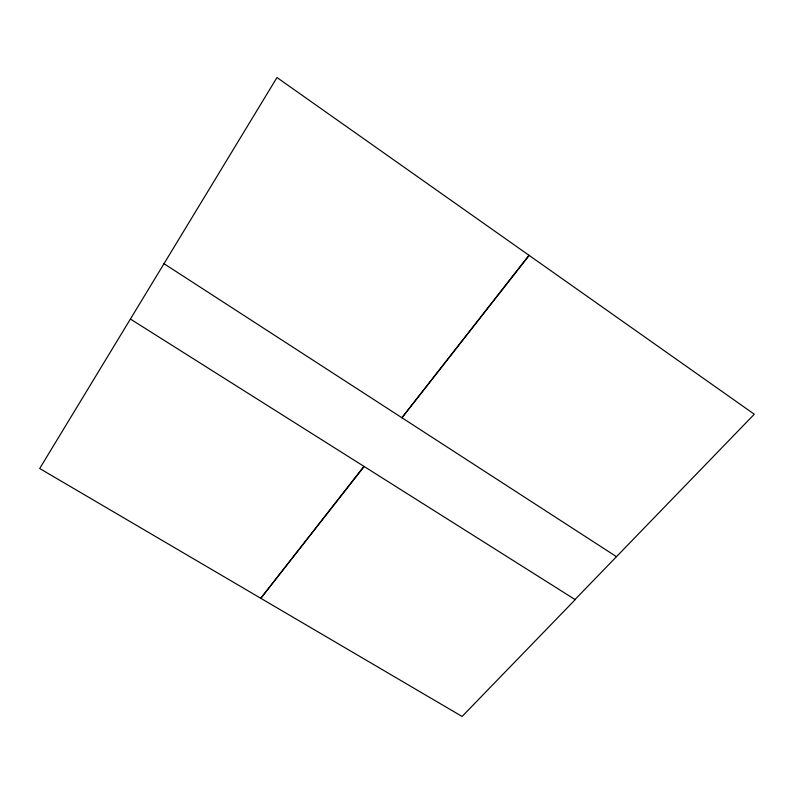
<?xml version="1.0" encoding="UTF-8"?>
<svg xmlns="http://www.w3.org/2000/svg" width="794" height="794" viewBox="0 0 794 794"><rect width="100%" height="100%" fill="white"/><g stroke="black" fill="none" stroke-linecap="round" stroke-linejoin="round"><path stroke-width="1.19" d="M363.93 466.366L260.789 598.299L364.148 466.505M528.953 255.271L401.923 417.763L529.191 255.44M575.015 599.53L754.3 414.23L276.977 77.534L39.7 468.51L462.088 716.466L575.213 599.649L130.405 319.049M164.001 263.697L616.422 556.644"/></g></svg>
